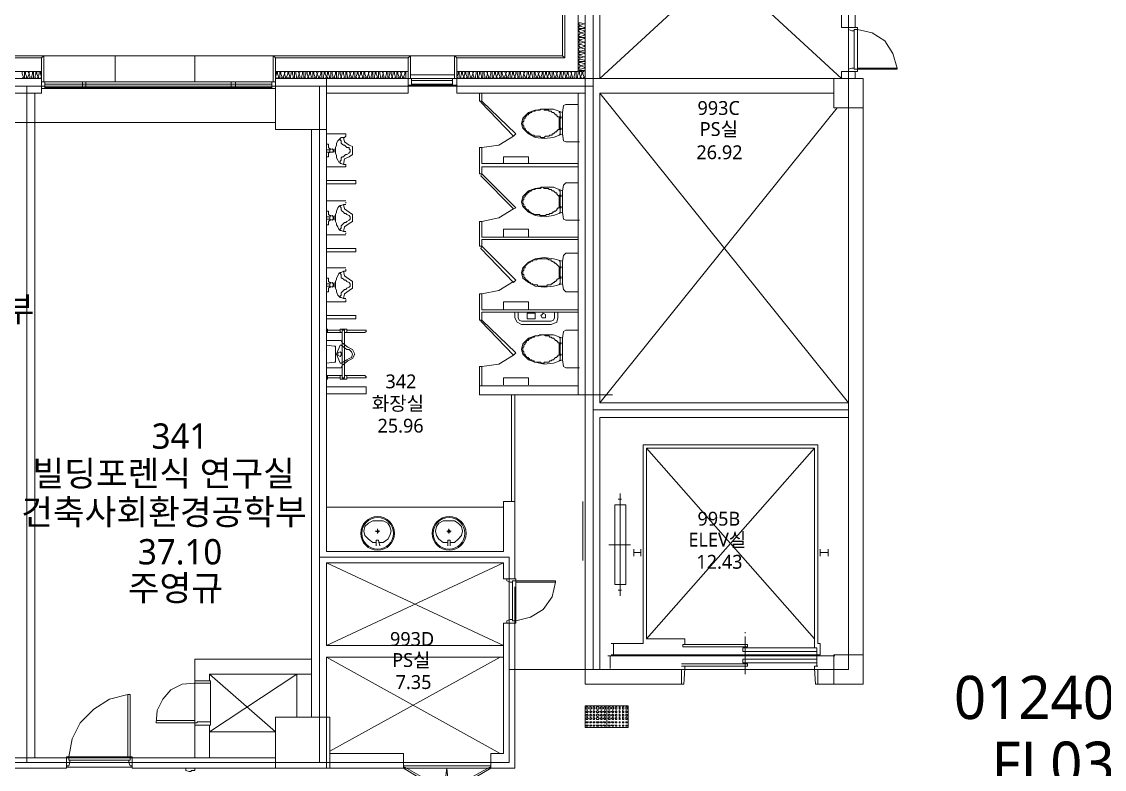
# Model space of a CAD drawing. Header units: millimetres. Extents: x -4020 to 126975, y -1911 to 106713.
# Drawn here: x 60364 to 75194, y 29611 to 39855 of the extents above; entities that cross this region are included whole.
import ezdxf

# ---------------------------------------------------------------- set-up
doc = ezdxf.new("R2010")
doc.units = ezdxf.units.MM
doc.layers.add('PDF_문자', color=7, linetype='Continuous')
doc.layers.add('PDF_형상', color=7, linetype='Continuous')
doc.styles.add('PDF 맑은 고딕', font='malgun.ttf')

msp = doc.modelspace()

# ---------------------------------------------------------------- linework, layer by layer
at = {"layer": 'PDF_형상', "lineweight": 5}
for points in [[(67772, 39389), (67772, 41798), (62020, 41798), (62020, 84002)], [(45434, 38969), (49196, 38969), (52942, 38969), (56688, 38969), (60434, 38969), (64445, 38969), (68191, 38969), (68191, 42218), (62440, 42218), (62440, 46073), (62440, 49773)], [(71689, 49773), (71689, 42218), (71689, 34539), (71689, 30979), (68191, 30979), (67041, 30979), (67041, 29704), (64445, 29704), (60434, 29704), (56688, 29704), (52942, 29704), (49196, 29704), (45434, 29704)], [(71782, 42218), (71782, 42233), (71813, 42233), (71829, 42187), (71829, 42140), (71813, 42140), (71813, 42109), (71782, 42109), (71782, 42125), (68285, 42125), (68285, 39078), (71596, 42125), (71596, 39777), (71782, 39777), (71782, 45498), (71642, 45498), (71642, 42824)], [(62937, 42125), (62937, 42731), (62346, 42731), (62346, 42125), (68082, 42125), (68082, 30777), (69404, 30777), (69404, 30979), (68285, 30979), (68285, 34430), (71689, 34430), (71689, 31181), (71487, 31181), (71487, 30979), (71269, 30979), (71269, 30777), (71891, 30777), (71891, 39078), (66326, 39078), (66326, 38876), (68082, 38876)], [(68285, 42125), (71596, 39078), (71596, 39171), (71782, 39171), (71782, 39078)], [(67989, 42031), (67989, 39171), (66326, 39171), (66341, 39171), (66341, 39140), (66326, 39093), (66341, 39078), (66357, 39078), (66357, 39093), (66357, 39140), (66357, 39171), (66373, 39171), (66388, 39171), (66388, 39140), (66373, 39093), (66388, 39078), (66404, 39078), (66419, 39093), (66404, 39140), (66404, 39171), (66419, 39171), (66435, 39171), (66435, 39140), (66419, 39093), (66435, 39078), (66450, 39078), (66466, 39093), (66450, 39140), (66450, 39171), (66466, 39171), (66481, 39171), (66481, 39140), (66481, 39093), (66481, 39078), (66497, 39078), (66512, 39093), (66497, 39140), (66497, 39171), (66512, 39171), (66544, 39171), (66544, 39140), (66559, 39171), (66575, 39171), (66590, 39171), (66590, 39140), (66575, 39093), (66590, 39078), (66606, 39078), (66606, 39093), (66606, 39140), (66606, 39171), (66621, 39171), (66637, 39171), (66637, 39140), (66621, 39093), (66637, 39078), (66652, 39078), (66668, 39093), (66652, 39140), (66652, 39171), (66668, 39171), (66683, 39171), (66683, 39140), (66683, 39093), (66683, 39078), (66699, 39078), (66715, 39093), (66699, 39140), (66699, 39171), (66715, 39171), (66730, 39171), (66746, 39140), (66746, 39171), (66777, 39171), (66792, 39171), (66792, 39140), (66777, 39093), (66792, 39078), (66808, 39078), (66808, 39093), (66808, 39140), (66808, 39171), (66823, 39171), (66839, 39171), (66839, 39140), (66823, 39093), (66839, 39078), (66854, 39078), (66870, 39093), (66854, 39140), (66854, 39171), (66870, 39171), (66886, 39171), (66886, 39140), (66870, 39093), (66886, 39078), (66901, 39078), (66917, 39093), (66901, 39140), (66901, 39171), (66917, 39171), (66932, 39171), (66932, 39140), (66932, 39093), (66932, 39078), (66948, 39078), (66963, 39093), (66948, 39140), (66948, 39171), (66963, 39171), (66979, 39171), (66994, 39140), (67010, 39171), (67025, 39171), (67041, 39171), (67041, 39140), (67025, 39093), (67041, 39078), (67057, 39078), (67057, 39093), (67057, 39140), (67057, 39171), (67072, 39171), (67088, 39171), (67088, 39140), (67072, 39093), (67088, 39078), (67103, 39078), (67119, 39093), (67103, 39140), (67103, 39171), (67119, 39171), (67134, 39171), (67134, 39140), (67119, 39093), (67134, 39078), (67150, 39078), (67165, 39093), (67150, 39140), (67150, 39171), (67165, 39171), (67181, 39171), (67181, 39140), (67181, 39093), (67181, 39078), (67196, 39078), (67212, 39093), (67196, 39140), (67196, 39171), (67212, 39171), (67243, 39171), (67243, 39140), (67259, 39171), (67274, 39171), (67290, 39171), (67290, 39140), (67274, 39093), (67290, 39078), (67305, 39078), (67305, 39093), (67321, 39093), (67305, 39140), (67305, 39171), (67321, 39171), (67336, 39171), (67336, 39140), (67321, 39093), (67336, 39078), (67352, 39078), (67367, 39093), (67352, 39140), (67352, 39171), (67367, 39171), (67383, 39171), (67383, 39140), (67383, 39093), (67383, 39078), (67399, 39078), (67414, 39093), (67399, 39140), (67399, 39171), (67414, 39171), (67430, 39171), (67445, 39140), (67461, 39171), (67476, 39171), (67492, 39171), (67492, 39140), (67476, 39093), (67492, 39078), (67507, 39078), (67507, 39093), (67507, 39140), (67507, 39171), (67523, 39171), (67538, 39171), (67538, 39140), (67523, 39093), (67538, 39078), (67554, 39078), (67569, 39093), (67554, 39140), (67554, 39171), (67569, 39171), (67585, 39171), (67585, 39140), (67569, 39093), (67585, 39078), (67601, 39078), (67616, 39093), (67601, 39140), (67601, 39171), (67616, 39171), (67632, 39171), (67632, 39140), (67632, 39093), (67632, 39078), (67647, 39078), (67663, 39093), (67647, 39140), (67647, 39171), (67663, 39171), (67678, 39171), (67694, 39140), (67709, 39171), (67725, 39171), (67740, 39171), (67740, 39140), (67725, 39093), (67740, 39078), (67756, 39078), (67756, 39093), (67756, 39140), (67756, 39171), (67772, 39171), (67787, 39171), (67787, 39140), (67772, 39093), (67787, 39078), (67803, 39078), (67818, 39093), (67803, 39140), (67803, 39171), (67818, 39171), (67834, 39171), (67834, 39140), (67818, 39093), (67834, 39093), (67834, 39078), (67849, 39078), (67865, 39093), (67849, 39140), (67849, 39171), (67865, 39171), (67880, 39171), (67896, 39140), (67896, 39171), (67927, 39171), (67943, 39171), (67943, 39140), (67927, 39093), (67943, 39078), (67958, 39078), (67958, 39093), (67958, 39140), (67958, 39171), (67974, 39171), (67989, 39171), (67989, 39140), (67974, 39093), (67989, 39078), (68005, 39078), (68020, 39093), (68005, 39140), (68005, 39171), (68020, 39171), (68036, 39171), (68036, 39140), (68020, 39093), (68036, 39078), (68051, 39078), (68067, 39093), (68051, 39140), (68051, 39171), (68067, 39171)], [(68082, 39855), (68082, 39840), (68082, 39824), (68067, 39824), (68020, 39840), (68005, 39840), (67989, 39824), (68005, 39808), (68020, 39808), (68067, 39824), (68082, 39824), (68082, 39808), (68082, 39793), (68082, 39777), (68067, 39777), (68020, 39793), (68005, 39793), (67989, 39777), (68005, 39762), (68020, 39762), (68067, 39762), (68082, 39762), (68082, 39746), (68082, 39731), (68067, 39731), (68020, 39746), (68005, 39746), (67989, 39731), (68005, 39715), (68020, 39700), (68005, 39684), (67989, 39669), (68005, 39653), (68020, 39653), (68067, 39669), (68082, 39669), (68082, 39653), (68082, 39637), (68067, 39637), (68020, 39637), (68005, 39637), (67989, 39622), (68005, 39606), (68020, 39606), (68067, 39622), (68082, 39622), (68082, 39606), (68082, 39591), (68082, 39575), (68067, 39575), (68020, 39591), (68005, 39591), (67989, 39575), (68005, 39560), (68020, 39560), (68067, 39575), (68082, 39560), (68082, 39544), (68082, 39529), (68067, 39529), (68020, 39544), (68005, 39544), (67989, 39529), (68005, 39513), (68020, 39498), (68005, 39498), (67989, 39466), (68005, 39451), (68020, 39451), (68067, 39466), (68082, 39466), (68082, 39451), (68082, 39435), (68067, 39435), (68020, 39435), (68005, 39435), (67989, 39420), (68005, 39404), (68020, 39404), (68067, 39420), (68082, 39420), (68082, 39404), (68082, 39389), (68082, 39373), (68067, 39373), (68020, 39389), (68005, 39389), (67989, 39373), (68005, 39358), (68020, 39358), (68067, 39373), (68082, 39373), (68082, 39358), (68082, 39342), (68082, 39327), (68067, 39327), (68020, 39342), (68005, 39342), (67989, 39327), (68005, 39311), (68020, 39311), (68067, 39311), (68082, 39311), (68082, 39295), (68082, 39280), (68067, 39280), (68020, 39295), (68005, 39295), (67989, 39280), (68005, 39264), (68020, 39249), (68005, 39233), (67989, 39218), (68005, 39202), (68020, 39202), (68067, 39218), (68082, 39218), (68082, 39202), (68082, 39187), (68067, 39187), (68020, 39187), (68005, 39187), (67989, 39171)], [(71782, 39777), (71813, 39777), (71813, 39746), (71767, 39746), (71767, 39731), (71735, 39731), (71689, 39746), (71689, 39777), (71704, 39777)], [(72357, 39218), (72295, 39420), (72186, 39591), (72015, 39700), (71813, 39746), (71813, 39218)], [(71767, 39731), (71767, 39218)], [(66295, 39389), (20158, 39389)], [(61647, 39389), (61647, 39031)], [(62735, 39389), (62735, 39031)], [(60232, 39171), (60637, 39171), (60621, 39171), (60621, 39140), (60637, 39093), (60621, 39078), (60605, 39078), (60590, 39093), (60605, 39140), (60605, 39171), (60590, 39171), (60574, 39171), (60574, 39140), (60590, 39093), (60574, 39078), (60559, 39078), (60543, 39093), (60559, 39140), (60559, 39171), (60543, 39171), (60528, 39171), (60528, 39140), (60528, 39093), (60528, 39078), (60512, 39078), (60497, 39093), (60512, 39140), (60512, 39171), (60497, 39171), (60466, 39171), (60466, 39140), (60450, 39171), (60434, 39171), (60419, 39171), (60419, 39140), (60434, 39093), (60419, 39078), (60403, 39078), (60403, 39093), (60403, 39140), (60403, 39171), (60388, 39171), (60372, 39171), (60372, 39140), (60388, 39093), (60372, 39078), (60357, 39078)], [(65657, 39171), (63839, 39171), (63854, 39171), (63854, 39140), (63839, 39093), (63854, 39078), (63870, 39078), (63885, 39093), (63870, 39140), (63870, 39171), (63885, 39171), (63901, 39171), (63901, 39140), (63901, 39093), (63901, 39078), (63916, 39078), (63932, 39093), (63916, 39140), (63916, 39171), (63932, 39171), (63963, 39171), (63963, 39140), (63979, 39171), (63994, 39171), (64010, 39171), (64010, 39140), (63994, 39093), (64010, 39078), (64025, 39078), (64025, 39093), (64041, 39093), (64025, 39140), (64025, 39171), (64041, 39171), (64056, 39171), (64056, 39140), (64041, 39093), (64056, 39078), (64072, 39078), (64087, 39093), (64072, 39140), (64072, 39171), (64087, 39171), (64103, 39171), (64103, 39140), (64103, 39093), (64103, 39078), (64119, 39078), (64134, 39093), (64119, 39140), (64119, 39171), (64134, 39171), (64150, 39171), (64165, 39140), (64181, 39171), (64196, 39171), (64212, 39171), (64212, 39140), (64196, 39093), (64212, 39078), (64227, 39078), (64227, 39093), (64227, 39140), (64227, 39171), (64243, 39171), (64258, 39171), (64258, 39140), (64243, 39093), (64258, 39078), (64274, 39078), (64290, 39093), (64274, 39140), (64274, 39171), (64290, 39171), (64305, 39171), (64305, 39140), (64290, 39093), (64305, 39078), (64321, 39078), (64336, 39093), (64321, 39140), (64321, 39171), (64336, 39171), (64352, 39171), (64352, 39140), (64352, 39093), (64352, 39078), (64367, 39078), (64383, 39093), (64367, 39140), (64367, 39171), (64383, 39171), (64398, 39171), (64414, 39140), (64429, 39171), (64445, 39171), (64461, 39171), (64461, 39140), (64445, 39093), (64461, 39078), (64476, 39078), (64476, 39093), (64476, 39140), (64476, 39171), (64492, 39171), (64507, 39171), (64507, 39140), (64492, 39093), (64507, 39078), (64523, 39078), (64538, 39093), (64523, 39140), (64523, 39171), (64538, 39171), (64554, 39171), (64554, 39140), (64538, 39093), (64554, 39093), (64554, 39078), (64569, 39078), (64585, 39093), (64569, 39140), (64569, 39171), (64585, 39171), (64600, 39171), (64600, 39140), (64600, 39093), (64600, 39078), (64616, 39078), (64632, 39093), (64616, 39140), (64616, 39171), (64647, 39171), (64663, 39171), (64663, 39140), (64647, 39093), (64663, 39078), (64678, 39078), (64678, 39093), (64678, 39140), (64678, 39171), (64694, 39171), (64709, 39171), (64709, 39140), (64694, 39093), (64709, 39078), (64725, 39078), (64740, 39093), (64725, 39140), (64725, 39171), (64740, 39171), (64756, 39171), (64756, 39140), (64740, 39093), (64756, 39078), (64771, 39078), (64787, 39093), (64771, 39140), (64771, 39171), (64787, 39171), (64803, 39171), (64803, 39140), (64803, 39093), (64803, 39078), (64818, 39078), (64834, 39093), (64818, 39140), (64818, 39171), (64834, 39171), (64849, 39171), (64865, 39140), (64880, 39171), (64896, 39171), (64911, 39171), (64911, 39140), (64896, 39093), (64911, 39078), (64927, 39078), (64927, 39093), (64927, 39140), (64927, 39171), (64942, 39171), (64958, 39171), (64958, 39140), (64942, 39093), (64958, 39078), (64974, 39078), (64989, 39093), (64974, 39140), (64974, 39171), (64989, 39171), (65005, 39171), (65005, 39140), (64989, 39093), (65005, 39078), (65020, 39078), (65036, 39093), (65020, 39140), (65020, 39171), (65036, 39171), (65051, 39171), (65051, 39140), (65051, 39093), (65051, 39078), (65067, 39078), (65082, 39093), (65067, 39140), (65067, 39171), (65082, 39171), (65113, 39171), (65113, 39140), (65129, 39171), (65145, 39171), (65160, 39171), (65160, 39140), (65145, 39093), (65160, 39078), (65176, 39078), (65176, 39093), (65176, 39140), (65176, 39171), (65191, 39171), (65207, 39171), (65207, 39140), (65191, 39093), (65207, 39078), (65222, 39078), (65238, 39093), (65222, 39140), (65222, 39171), (65238, 39171), (65253, 39171), (65253, 39140), (65253, 39093), (65253, 39078), (65269, 39078), (65284, 39093), (65269, 39140), (65269, 39171), (65284, 39171), (65300, 39171), (65316, 39140), (65316, 39171), (65347, 39171), (65362, 39171), (65362, 39140), (65347, 39093), (65362, 39078), (65378, 39078), (65378, 39093), (65378, 39140), (65378, 39171), (65393, 39171), (65409, 39171), (65409, 39140), (65393, 39093), (65409, 39078), (65424, 39078), (65440, 39093), (65424, 39140), (65424, 39171), (65440, 39171), (65455, 39171), (65455, 39140), (65440, 39093), (65455, 39078), (65471, 39078), (65487, 39093), (65471, 39140), (65471, 39171), (65487, 39171), (65502, 39171), (65502, 39140), (65502, 39093), (65502, 39078), (65518, 39078), (65533, 39093), (65518, 39140), (65518, 39171), (65533, 39171), (65549, 39171), (65564, 39140), (65580, 39171), (65595, 39171), (65611, 39171), (65611, 39140), (65595, 39093), (65611, 39078), (65626, 39078), (65626, 39093), (65626, 39140), (65626, 39171), (65642, 39171)], [(71782, 39171), (71813, 39171), (71813, 39202), (71767, 39202), (71767, 39218), (71735, 39218), (71689, 39202), (71689, 39171), (71704, 39171)], [(60637, 39031), (63839, 39031)], [(64538, 38876), (65657, 38876), (65657, 39078), (63839, 39078), (63839, 38378), (64538, 38378)], [(64538, 32440), (66963, 31306), (64538, 31306), (64538, 32440), (66963, 32440), (66963, 32223), (67119, 32223), (67119, 33280), (66963, 33280), (66963, 32596), (64538, 32596), (64538, 39078)], [(65657, 39078), (66326, 39078)], [(66295, 39125), (65689, 39125)], [(65704, 39047), (66264, 39047)], [(60543, 38876), (60543, 29767)], [(60637, 38938), (63839, 38938)], [(60683, 39000), (63792, 39000)], [(60683, 38954), (63792, 38954)], [(65657, 38985), (66326, 38985)], [(65704, 39000), (66264, 39000)], [(67989, 38876), (67989, 34741), (66637, 34741), (66637, 34865), (67989, 34865)], [(66637, 38876), (66637, 38767), (66668, 38767), (67134, 38316), (67103, 38285), (66901, 38161), (66668, 38130), (66668, 37912), (67989, 37912)], [(67103, 38285), (66652, 38751), (66668, 38767), (66668, 38876)], [(68285, 38876), (71689, 34632)], [(71891, 38674), (71487, 38674), (71487, 38876), (68285, 38876), (68285, 34632), (71689, 34632), (71689, 38674)], [(67772, 38316), (67787, 38223), (67818, 38207), (67974, 38207), (67989, 38207), (67989, 38705), (67989, 38720), (67974, 38720), (67818, 38720), (67787, 38705), (67772, 38612), (67647, 38658), (67523, 38658), (67399, 38643), (67305, 38612), (67228, 38534), (67212, 38456), (67228, 38394), (67305, 38316), (67399, 38270), (67523, 38254), (67647, 38270), (67772, 38316), (67772, 38301), (67772, 38612)], [(67725, 38301), (67740, 38316), (67740, 38612), (67725, 38612), (67725, 38627)], [(68285, 34632), (71533, 38674)], [(57046, 38472), (63839, 38472)], [(64336, 38378), (64336, 30326)], [(64538, 38316), (64678, 38316), (64803, 38316), (64803, 38301), (64803, 38285), (64787, 38270), (64771, 38270), (64787, 38207), (64849, 38161), (64896, 38145), (64896, 38083), (64896, 38036), (64849, 38005), (64787, 37974), (64771, 37896), (64787, 37896), (64803, 37896), (64803, 37881), (64803, 37865), (64678, 37865), (64538, 37865)], [(64771, 37896), (64740, 37912), (64725, 37912), (64725, 37928), (64709, 37928), (64694, 37959), (64678, 37990), (64678, 38021), (64663, 38052), (64663, 38083), (64663, 38130), (64678, 38161), (64678, 38176), (64678, 38192), (64694, 38223), (64709, 38238), (64725, 38254), (64740, 38270), (64771, 38270)], [(64538, 38176), (64569, 38176), (64569, 38130), (64585, 38114), (64600, 38114)], [(64647, 38067), (64647, 38114), (64647, 38067)], [(64725, 38254), (64725, 38238), (64740, 38223), (64740, 38192), (64756, 38176), (64771, 38161), (64787, 38161), (64803, 38145), (64818, 38130), (64849, 38130), (64849, 38114), (64865, 38099), (64865, 38083), (64865, 38067), (64849, 38067), (64849, 38052), (64818, 38036), (64803, 38036), (64787, 38021), (64771, 38005), (64756, 38005), (64740, 37990), (64740, 37959), (64725, 37943), (64725, 37912)], [(67989, 37865), (66668, 37865), (66668, 37772), (66652, 37741), (67103, 37290), (67134, 37306), (66668, 37772), (66637, 37772), (66637, 38130), (66668, 38130)], [(66668, 37912), (66668, 38114)], [(67989, 38207), (68005, 38207)], [(64538, 38099), (64585, 38099)], [(64538, 38067), (64585, 38067)], [(64538, 38005), (64569, 38005), (64569, 38052), (64585, 38067), (64600, 38067)], [(64632, 38099), (64647, 38099)], [(64632, 38083), (64647, 38083)], [(66963, 37912), (66963, 38005), (67305, 38005), (67305, 37912)], [(66668, 37865), (67974, 37865)], [(64538, 37679), (64942, 37679), (64942, 37632), (64538, 37632)], [(67772, 37244), (67787, 37150), (67818, 37135), (67974, 37135), (67989, 37135), (67989, 37632), (67989, 37648), (67974, 37648), (67818, 37648), (67787, 37617), (67772, 37539), (67647, 37586), (67523, 37586), (67399, 37570), (67305, 37539), (67228, 37461), (67212, 37383), (67228, 37321), (67305, 37244), (67399, 37197), (67523, 37181), (67647, 37197), (67772, 37244), (67772, 37228), (67772, 37539)], [(67725, 37228), (67740, 37244), (67740, 37539), (67725, 37539), (67725, 37554)], [(64538, 37399), (64678, 37399), (64803, 37399)], [(64803, 37383), (64803, 37368)], [(64538, 37259), (64569, 37259), (64569, 37213), (64585, 37197), (64600, 37197)], [(64771, 36979), (64740, 36995), (64725, 36995), (64709, 37010), (64694, 37042), (64678, 37073), (64678, 37088), (64663, 37119), (64663, 37166), (64663, 37213), (64678, 37244), (64678, 37259), (64694, 37306), (64709, 37321), (64725, 37337), (64740, 37337), (64771, 37352)], [(64725, 37337), (64725, 37321), (64740, 37306), (64740, 37275), (64756, 37259), (64771, 37244), (64787, 37228), (64803, 37228), (64818, 37213), (64849, 37197), (64865, 37181), (64865, 37166), (64865, 37150), (64849, 37135), (64818, 37119), (64803, 37104), (64787, 37104), (64771, 37088), (64756, 37073), (64740, 37057), (64740, 37026), (64725, 37010), (64725, 36995)], [(64803, 37352), (64787, 37352), (64771, 37352), (64787, 37290), (64849, 37244), (64896, 37213), (64896, 37166), (64896, 37119), (64849, 37088), (64787, 37042), (64771, 36979), (64787, 36979), (64803, 36979)], [(67989, 36871), (66668, 36871), (66668, 36777), (66652, 36746), (67103, 36280), (67134, 36311), (66668, 36777), (66637, 36777), (66637, 37119), (66668, 37119), (66901, 37166), (67103, 37290)], [(64538, 37181), (64585, 37181)], [(64538, 37150), (64585, 37150)], [(64538, 37073), (64569, 37073), (64569, 37119), (64585, 37135), (64600, 37135)], [(64632, 37181), (64647, 37181)], [(64632, 37150), (64647, 37150)], [(64647, 37135), (64647, 37197), (64647, 37135)], [(66668, 37119), (66668, 36902), (67989, 36902)], [(67989, 37135), (68005, 37135)], [(64803, 36933), (64678, 36933), (64538, 36933)], [(64803, 36964), (64803, 36948)], [(66963, 36902), (66963, 37010), (67305, 37010), (67305, 36902)], [(64538, 36746), (64942, 36746), (64942, 36700), (64538, 36700)], [(67772, 36264), (67787, 36187), (67818, 36155), (67974, 36155), (67989, 36155), (67989, 36171), (67989, 36668), (67989, 36684), (67974, 36684), (67818, 36684), (67787, 36653), (67772, 36575), (67647, 36606), (67523, 36622), (67399, 36606), (67305, 36560), (67228, 36482), (67212, 36420), (67228, 36342), (67305, 36280), (67399, 36233), (67523, 36218), (67647, 36233), (67772, 36264), (67772, 36575)], [(64538, 36482), (64678, 36482), (64803, 36482)], [(67725, 36264), (67740, 36264), (67740, 36575), (67725, 36575)], [(64538, 36342), (64569, 36342), (64569, 36295), (64585, 36280), (64600, 36280)], [(64771, 36062), (64740, 36078), (64725, 36078), (64709, 36093), (64694, 36109), (64678, 36155), (64678, 36171), (64663, 36202), (64663, 36249), (64663, 36295), (64678, 36326), (64678, 36342), (64694, 36373), (64709, 36404), (64725, 36420), (64740, 36420), (64771, 36435)], [(64725, 36420), (64725, 36404), (64740, 36389), (64740, 36342), (64756, 36342), (64771, 36326), (64787, 36311), (64803, 36311), (64818, 36295), (64849, 36280), (64865, 36264), (64865, 36249), (64865, 36233), (64849, 36218), (64818, 36202), (64803, 36187), (64787, 36187), (64771, 36171), (64756, 36155), (64740, 36140), (64740, 36109), (64725, 36093), (64725, 36078)], [(64803, 36466), (64803, 36435), (64787, 36435), (64771, 36435), (64787, 36373), (64849, 36326), (64896, 36295), (64896, 36249), (64896, 36202), (64849, 36171), (64787, 36124), (64771, 36062), (64787, 36062), (64803, 36062)], [(64538, 36264), (64585, 36264)], [(64538, 36233), (64585, 36233)], [(64538, 36155), (64569, 36155), (64569, 36202), (64585, 36218), (64600, 36218)], [(64632, 36264), (64647, 36264)], [(64632, 36233), (64647, 36233)], [(64647, 36218), (64647, 36280), (64647, 36218)], [(67103, 36295), (66901, 36171), (66668, 36124), (66637, 36124), (66637, 35767), (66668, 35767), (67134, 35316), (67103, 35285), (66652, 35751), (66668, 35767), (66668, 35876), (67989, 35876)], [(64803, 36047), (64803, 36031), (64803, 36016), (64678, 36016), (64538, 36016)], [(67989, 35907), (66668, 35907), (66668, 36124)], [(66963, 35907), (66963, 36016), (67305, 36016), (67305, 35907)], [(64538, 35829), (64942, 35829), (64942, 35782), (64538, 35782)], [(66668, 35767), (66652, 35751)], [(67119, 35876), (67119, 35798), (67150, 35736), (67212, 35705), (67616, 35705), (67694, 35736), (67709, 35798), (67709, 35876)], [(67165, 35876), (67165, 35798), (67181, 35767), (67212, 35751), (67616, 35751), (67647, 35767), (67663, 35798), (67663, 35876)], [(64554, 35627), (64554, 35596), (64538, 35596), (64554, 35596), (64725, 35596), (64756, 35596), (64756, 35611), (64756, 35627), (64771, 35642), (64787, 35627), (64787, 35611), (64787, 35596), (64818, 35596), (65067, 35596), (65082, 35611), (65082, 35627), (65067, 35627), (64818, 35627)], [(64725, 35627), (64554, 35627), (64554, 35642), (64538, 35642), (64554, 35642)], [(64554, 35596), (64569, 35596)], [(64725, 35596), (64725, 35642), (64818, 35642), (64818, 35596)], [(67772, 35223), (67787, 35130), (67818, 35114), (67974, 35114), (67989, 35114), (67989, 35627), (67974, 35627), (67818, 35627), (67787, 35611), (67772, 35518), (67647, 35565), (67523, 35565), (67399, 35549), (67305, 35518), (67228, 35440), (67212, 35363), (67228, 35301), (67305, 35223), (67399, 35192), (67523, 35161), (67647, 35176), (67772, 35223), (67772, 35207), (67772, 35518)], [(64538, 35487), (64740, 35487), (64756, 35456)], [(64538, 35114), (64740, 35114), (64756, 35145), (64834, 35207), (64896, 35238), (64927, 35301), (64896, 35363), (64834, 35394), (64756, 35456), (64756, 35440), (64756, 35425), (64725, 35425), (64678, 35301), (64725, 35176), (64756, 35176), (64756, 35161), (64756, 35145)], [(67725, 35207), (67740, 35223), (67740, 35518), (67725, 35534)], [(64538, 35176), (64647, 35192), (64663, 35192), (64663, 35223), (64663, 35301), (64663, 35378), (64663, 35409), (64647, 35409), (64538, 35425)], [(64740, 35425), (64818, 35363), (64849, 35363), (64880, 35332), (64896, 35301), (64880, 35254), (64849, 35238), (64818, 35223), (64740, 35176)], [(66668, 35130), (66637, 35130), (66668, 35130), (66668, 34865), (66668, 35130), (66901, 35161), (67103, 35285)], [(64538, 35005), (64554, 35005), (64538, 35005)], [(64756, 35005), (64725, 35005), (64554, 35005), (64554, 34974), (64725, 34974)], [(64725, 35005), (64725, 34959), (64818, 34959), (64818, 35005), (64787, 35005)], [(64818, 34974), (65067, 34974), (65082, 34974), (65082, 34990), (65067, 35005), (64818, 35005)], [(66637, 34865), (66637, 35130)], [(67989, 35114), (68005, 35114)], [(64554, 34974), (64554, 34959), (64538, 34959), (64554, 34959)], [(64756, 34990), (64756, 34974), (64771, 34974), (64787, 34974), (64787, 34990)], [(66963, 34881), (66963, 34974), (67305, 34974), (67305, 34881)], [(64538, 34850), (65082, 34850), (65082, 34756), (64538, 34756)], [(67072, 33280), (67072, 34741)], [(67119, 33280), (67119, 34741)], [(67507, 34741), (68456, 34741)], [(68440, 31181), (71300, 31181), (71300, 31337), (71269, 31337), (71269, 34057), (68875, 34057), (68875, 31337), (68440, 31337)], [(71254, 31181), (71254, 31274), (71254, 31228), (70243, 31228), (70243, 31274), (71254, 31274), (71222, 31274), (71222, 34010), (68922, 34010), (68922, 31399), (69450, 31399), (69450, 31321)], [(68922, 31399), (71222, 34010)], [(71222, 31399), (68922, 34010)], [(68564, 33389), (68564, 31989)], [(68051, 33280), (68051, 32471)], [(68533, 33311), (68580, 33311)], [(64538, 33202), (66963, 33202)], [(65253, 32720), (65316, 32720), (65378, 32767), (65409, 32813), (65424, 32876), (65409, 32938), (65378, 32984), (65316, 33015), (65176, 33015), (65113, 32984), (65067, 32938), (65051, 32876), (65067, 32813), (65113, 32767), (65176, 32720), (65222, 32720)], [(66233, 32720), (66295, 32720), (66341, 32767), (66388, 32813), (66404, 32876), (66388, 32938), (66341, 32984), (66295, 33015), (66139, 33015), (66077, 32984), (66046, 32938), (66031, 32876), (66046, 32813), (66077, 32767), (66139, 32720), (66202, 32720)], [(65269, 32876), (65207, 32876)], [(65238, 32907), (65238, 32844)], [(66248, 32876), (66186, 32876)], [(66217, 32907), (66217, 32844)], [(65269, 32673), (65253, 32751), (65222, 32751), (65222, 32673)], [(66202, 32673), (66202, 32751), (66233, 32751), (66233, 32673)], [(68704, 32689), (68409, 32689)], [(68751, 32534), (68751, 32627)], [(68844, 32534), (68844, 32627)], [(71300, 32534), (71300, 32627)], [(71409, 32534), (71409, 32627)], [(68844, 32580), (68751, 32580)], [(71300, 32580), (71409, 32580)], [(64538, 31306), (66963, 32440)], [(67119, 32223), (67134, 32223), (67134, 32192), (67088, 32192), (67088, 32176), (67057, 32176), (67010, 32192), (67010, 32223), (67025, 32223)], [(67088, 32176), (67088, 31663)], [(67119, 31181), (67119, 32114)], [(67134, 32176), (67134, 31648), (67336, 31694), (67507, 31803), (67632, 31974), (67678, 32176)], [(68082, 31181), (68082, 32114)], [(68533, 32067), (68580, 32067)], [(67119, 31616), (67134, 31616), (67134, 31648), (67088, 31648), (67088, 31663), (67057, 31663), (67010, 31648), (67010, 31616), (67025, 31616)], [(70274, 31477), (70274, 31492)], [(68471, 31337), (68471, 31181)], [(70274, 30917), (70274, 31430)], [(64538, 31150), (66917, 29829)], [(64538, 30326), (64538, 31150), (66963, 31150)], [(64585, 29860), (66917, 31150)], [(71502, 31166), (68393, 31166)], [(68424, 31166), (68424, 30995)], [(71254, 31026), (71254, 31166)], [(62953, 30793), (62766, 30793), (62735, 30793), (62735, 30824), (62735, 31119), (64336, 31119)], [(69404, 31057), (70305, 31057), (70305, 31026), (69404, 31026)], [(69450, 31026), (69450, 30995), (69435, 30777), (69404, 30777)], [(71269, 30979), (71269, 30777), (71238, 30777), (71222, 30995), (71222, 31026), (71269, 31026)], [(64134, 30326), (64134, 30917), (62937, 30124), (63839, 30124), (62937, 30917)], [(62937, 30824), (62937, 30917), (64336, 30917)], [(62953, 30264), (62953, 30793), (62953, 30824), (62735, 30824)], [(68285, 30777), (68487, 30777), (68285, 30777)], [(61818, 30637), (61569, 30575), (61352, 30435), (61165, 30248), (61056, 30031), (61010, 29782), (61818, 29782)], [(62735, 30280), (62207, 30280)], [(62735, 29767), (62735, 30217), (62735, 30248), (62766, 30248), (62766, 30264), (62953, 30264), (62953, 30217), (62735, 30217)], [(64585, 29627), (64585, 30326), (63839, 30326), (63839, 29627)], [(62937, 29767), (62937, 30217)], [(63839, 29767), (61880, 29767), (61880, 29627), (65595, 29627), (65595, 29829), (64585, 29829)], [(60979, 29767), (60979, 29782), (61010, 29782), (61010, 29736), (61025, 29736), (61025, 29704), (61010, 29658), (60979, 29658), (60979, 29673)], [(61025, 29736), (61834, 29736)], [(61880, 29767), (61880, 29782), (61849, 29782), (61849, 29736), (61834, 29736), (61834, 29704), (61849, 29658), (61880, 29658), (61880, 29673)], [(62720, 29627), (62735, 29627), (62735, 29596), (62688, 29596), (62688, 29580), (62657, 29580), (62611, 29596), (62611, 29627), (62626, 29627)], [(66792, 29658), (65595, 29658)], [(66792, 29627), (65595, 29627)], [(66124, 29347), (66170, 29487), (66186, 29627), (66202, 29487), (66248, 29347)]]:
    msp.add_lwpolyline(points, dxfattribs=at)
for points in [[(68191, 42218), (68191, 38969), (68191, 34539), (71689, 34539), (71689, 42218)], [(67772, 39389), (67803, 39358), (67803, 41829), (67772, 41798)], [(68020, 39700), (68067, 39684), (68082, 39684), (68082, 39700), (68082, 39715), (68067, 39715)], [(68020, 39498), (68067, 39482), (68082, 39482), (68082, 39498), (68082, 39513), (68067, 39513)], [(60248, 39358), (60217, 39389), (60668, 39389), (60637, 39358)], [(60637, 39358), (60668, 39389), (60668, 39031), (60637, 39031)], [(63839, 39358), (63808, 39389), (63808, 39031), (63839, 39031)], [(63839, 39358), (63808, 39389), (65689, 39389), (65657, 39358)], [(65657, 39358), (65689, 39389), (65689, 39078), (65657, 39078)], [(66326, 39358), (66295, 39389), (67772, 39389), (67803, 39358), (66326, 39358), (66295, 39389), (66295, 39078), (66326, 39078)], [(68020, 39249), (68067, 39233), (68082, 39233), (68082, 39249), (68082, 39264), (68067, 39264)], [(71813, 39202), (72357, 39202), (72357, 39218), (71813, 39218)], [(60232, 38876), (60232, 39078), (60637, 39078), (60637, 38876)], [(60466, 39140), (60450, 39093), (60450, 39078), (60466, 39078), (60481, 39093)], [(60637, 38938), (60683, 38938), (60683, 39031), (60637, 39031)], [(61196, 38938), (61243, 38938), (61243, 39031), (61196, 39031)], [(63233, 38938), (63295, 38938), (63295, 39031), (63233, 39031)], [(63792, 38938), (63839, 38938), (63839, 39031), (63792, 39031)], [(64538, 38378), (64538, 39078), (63839, 39078), (63839, 38378)], [(63963, 39140), (63948, 39093), (63963, 39078), (63979, 39078), (63979, 39093)], [(64165, 39140), (64150, 39093), (64150, 39078), (64165, 39078), (64181, 39093)], [(64414, 39140), (64398, 39093), (64414, 39078), (64429, 39078), (64429, 39093)], [(64865, 39140), (64849, 39093), (64849, 39078), (64865, 39078), (64880, 39093)], [(65113, 39140), (65098, 39093), (65113, 39078), (65129, 39078), (65129, 39093)], [(65316, 39140), (65300, 39093), (65300, 39078), (65316, 39078), (65331, 39093)], [(65564, 39140), (65549, 39093), (65564, 39078), (65580, 39078), (65580, 39093)], [(65657, 38985), (65704, 38985), (65704, 39078), (65657, 39078)], [(66264, 38985), (66326, 38985), (66326, 39078), (66264, 39078)], [(66544, 39140), (66528, 39093), (66544, 39078), (66559, 39078), (66559, 39093)], [(66746, 39140), (66730, 39093), (66730, 39078), (66746, 39078), (66761, 39093)], [(66994, 39140), (66979, 39093), (66994, 39078), (67010, 39093)], [(67243, 39140), (67228, 39093), (67243, 39078), (67259, 39078), (67259, 39093)], [(67445, 39140), (67430, 39093), (67430, 39078), (67445, 39078), (67461, 39093)], [(67694, 39140), (67678, 39093), (67694, 39078), (67709, 39078), (67709, 39093)], [(67896, 39140), (67880, 39093), (67880, 39078), (67896, 39078), (67911, 39093)], [(71487, 38674), (71487, 39078), (71891, 39078), (71891, 38674)], [(60434, 38969), (56688, 38969), (56688, 29704), (60434, 29704)], [(64445, 38969), (60434, 38969), (60434, 29704), (64445, 29704), (64445, 32518)], [(64445, 38969), (64445, 32518), (67041, 32518), (67041, 30979), (68191, 30979), (68191, 34539), (68191, 38969)], [(67709, 38378), (67709, 38363), (67694, 38363), (67694, 38347), (67678, 38347), (67663, 38332), (67647, 38316), (67632, 38316), (67632, 38301), (67616, 38301), (67601, 38301), (67585, 38285), (67569, 38285), (67554, 38285), (67538, 38285), (67523, 38270), (67507, 38270), (67492, 38270), (67476, 38270), (67461, 38285), (67445, 38285), (67430, 38285), (67414, 38285), (67399, 38285), (67383, 38285), (67383, 38301), (67367, 38301), (67352, 38301), (67336, 38316), (67321, 38316), (67321, 38332), (67305, 38332), (67305, 38347), (67290, 38347), (67274, 38363), (67259, 38378), (67259, 38394), (67243, 38394), (67243, 38409), (67243, 38425), (67228, 38441), (67228, 38456), (67228, 38472), (67228, 38487), (67243, 38487), (67243, 38503), (67243, 38518), (67259, 38534), (67259, 38549), (67274, 38549), (67274, 38565), (67290, 38580), (67305, 38580), (67305, 38596), (67321, 38596), (67336, 38612), (67352, 38612), (67352, 38627), (67367, 38627), (67383, 38627), (67399, 38627), (67399, 38643), (67414, 38643), (67430, 38643), (67445, 38643), (67461, 38643), (67476, 38658), (67492, 38658), (67507, 38658), (67523, 38658), (67523, 38643), (67538, 38643), (67554, 38643), (67569, 38643), (67585, 38643), (67585, 38627), (67601, 38627), (67616, 38627), (67632, 38612), (67647, 38612), (67663, 38596), (67678, 38580), (67694, 38580), (67694, 38565), (67709, 38549), (67725, 38549), (67725, 38534), (67725, 38518), (67725, 38503), (67725, 38487), (67725, 38472), (67725, 38456), (67725, 38441), (67725, 38425), (67725, 38409), (67725, 38394), (67725, 38378)], [(67725, 38534), (67725, 38549), (67756, 38549), (67756, 38534)], [(67725, 38394), (67756, 38394), (67756, 38378), (67725, 38378)], [(64632, 38083), (64632, 38099), (64616, 38114), (64585, 38099), (64585, 38083), (64585, 38067), (64616, 38067), (64632, 38067)], [(67709, 37306), (67709, 37290), (67694, 37290), (67694, 37275), (67678, 37259), (67663, 37259), (67647, 37244), (67632, 37244), (67632, 37228), (67616, 37228), (67601, 37228), (67585, 37213), (67569, 37213), (67554, 37213), (67538, 37197), (67523, 37197), (67507, 37197), (67492, 37197), (67476, 37197), (67461, 37197), (67461, 37213), (67445, 37213), (67430, 37213), (67414, 37213), (67399, 37213), (67383, 37213), (67367, 37228), (67352, 37228), (67336, 37244), (67321, 37244), (67321, 37259), (67305, 37259), (67305, 37275), (67290, 37275), (67274, 37290), (67259, 37306), (67259, 37321), (67243, 37321), (67243, 37337), (67243, 37352), (67228, 37368), (67228, 37383), (67228, 37399), (67228, 37415), (67243, 37415), (67243, 37430), (67243, 37446), (67259, 37461), (67259, 37477), (67274, 37477), (67274, 37492), (67290, 37492), (67290, 37508), (67305, 37508), (67305, 37523), (67321, 37523), (67336, 37539), (67352, 37539), (67352, 37554), (67367, 37554), (67383, 37554), (67399, 37554), (67399, 37570), (67414, 37570), (67430, 37570), (67445, 37570), (67461, 37570), (67476, 37570), (67476, 37586), (67492, 37586), (67507, 37586), (67523, 37570), (67538, 37570), (67554, 37570), (67569, 37570), (67585, 37570), (67585, 37554), (67601, 37554), (67616, 37554), (67632, 37539), (67647, 37539), (67663, 37523), (67678, 37508), (67694, 37508), (67694, 37492), (67709, 37477), (67725, 37461), (67725, 37446), (67725, 37430), (67725, 37415), (67725, 37399), (67725, 37383), (67725, 37368), (67725, 37352), (67725, 37337), (67725, 37321), (67725, 37306)], [(67725, 37461), (67725, 37477), (67756, 37477), (67756, 37461)], [(67725, 37321), (67756, 37321), (67756, 37306), (67725, 37306)], [(64632, 37166), (64632, 37181), (64616, 37197), (64585, 37181), (64585, 37166), (64585, 37150), (64616, 37135), (64632, 37150)], [(67709, 36326), (67694, 36326), (67694, 36311), (67678, 36295), (67663, 36295), (67663, 36280), (67647, 36280), (67632, 36264), (67616, 36264), (67616, 36249), (67601, 36249), (67585, 36249), (67569, 36249), (67554, 36233), (67538, 36233), (67523, 36233), (67507, 36233), (67492, 36233), (67476, 36233), (67461, 36233), (67445, 36233), (67430, 36233), (67430, 36249), (67414, 36249), (67399, 36249), (67383, 36249), (67367, 36249), (67367, 36264), (67352, 36264), (67336, 36264), (67336, 36280), (67321, 36280), (67305, 36295), (67290, 36311), (67274, 36311), (67274, 36326), (67259, 36326), (67259, 36342), (67243, 36358), (67243, 36373), (67243, 36389), (67228, 36389), (67228, 36404), (67228, 36420), (67228, 36435), (67243, 36451), (67243, 36466), (67243, 36482), (67259, 36482), (67259, 36497), (67259, 36513), (67274, 36513), (67274, 36529), (67290, 36529), (67290, 36544), (67305, 36544), (67321, 36560), (67336, 36560), (67336, 36575), (67352, 36575), (67367, 36575), (67367, 36591), (67383, 36591), (67399, 36591), (67414, 36591), (67430, 36606), (67445, 36606), (67461, 36606), (67476, 36606), (67492, 36606), (67507, 36606), (67523, 36606), (67538, 36606), (67554, 36606), (67569, 36606), (67585, 36591), (67601, 36591), (67616, 36591), (67616, 36575), (67632, 36575), (67647, 36560), (67663, 36560), (67663, 36544), (67678, 36544), (67694, 36529), (67709, 36513), (67725, 36497), (67725, 36482), (67725, 36466), (67725, 36451), (67725, 36435), (67725, 36420), (67725, 36404), (67725, 36389), (67725, 36373), (67725, 36358), (67725, 36342)], [(67725, 36482), (67725, 36497), (67756, 36497), (67756, 36482)], [(67725, 36358), (67756, 36358), (67756, 36342), (67725, 36342)], [(64632, 36249), (64632, 36264), (64616, 36280), (64585, 36264), (64585, 36249), (64585, 36233), (64616, 36218), (64632, 36233)], [(67399, 35782), (67399, 35860), (67290, 35860), (67290, 35782)], [(67538, 35829), (67538, 35845), (67507, 35860), (67492, 35845), (67476, 35829), (67492, 35798), (67507, 35798), (67538, 35798)], [(64756, 35611), (64756, 34990), (64756, 34974), (64771, 34959), (64787, 34974), (64787, 34990), (64787, 35611), (64787, 35627), (64771, 35627), (64756, 35627)], [(67709, 35285), (67709, 35269), (67694, 35269), (67694, 35254), (67678, 35254), (67663, 35238), (67647, 35223), (67632, 35223), (67616, 35207), (67601, 35207), (67585, 35192), (67569, 35192), (67554, 35192), (67538, 35192), (67523, 35192), (67523, 35176), (67507, 35176), (67492, 35176), (67476, 35176), (67476, 35192), (67461, 35192), (67445, 35192), (67430, 35192), (67414, 35192), (67399, 35192), (67383, 35192), (67383, 35207), (67367, 35207), (67352, 35207), (67352, 35223), (67336, 35223), (67321, 35223), (67321, 35238), (67305, 35238), (67305, 35254), (67290, 35254), (67274, 35269), (67259, 35285), (67259, 35301), (67243, 35301), (67243, 35316), (67243, 35332), (67228, 35347), (67228, 35363), (67228, 35378), (67228, 35394), (67243, 35394), (67243, 35409), (67243, 35425), (67259, 35440), (67259, 35456), (67274, 35456), (67274, 35472), (67290, 35487), (67305, 35487), (67305, 35503), (67321, 35503), (67336, 35518), (67352, 35518), (67352, 35534), (67367, 35534), (67383, 35534), (67399, 35549), (67414, 35549), (67430, 35549), (67445, 35549), (67461, 35565), (67476, 35565), (67492, 35565), (67507, 35565), (67523, 35565), (67538, 35549), (67554, 35549), (67569, 35549), (67585, 35549), (67601, 35534), (67616, 35534), (67632, 35518), (67647, 35518), (67663, 35503), (67678, 35487), (67694, 35487), (67694, 35472), (67709, 35472), (67709, 35456), (67725, 35456), (67725, 35440), (67725, 35425), (67725, 35409), (67725, 35394), (67725, 35378), (67725, 35363), (67725, 35347), (67725, 35332), (67725, 35316), (67725, 35301), (67725, 35285)], [(67725, 35440), (67725, 35456), (67756, 35456), (67756, 35440)], [(64740, 35301), (64740, 35316), (64725, 35332), (64694, 35316), (64694, 35301), (64694, 35285), (64725, 35269), (64740, 35285)], [(67725, 35301), (67756, 35301), (67756, 35285), (67725, 35285)], [(68191, 34539), (68191, 30979), (71689, 30979), (71689, 34539)], [(68642, 32145), (68642, 33233), (68487, 33233), (68487, 32145)], [(65253, 32876), (65238, 32891), (65238, 32876), (65222, 32876), (65238, 32860), (65253, 32860)], [(66233, 32876), (66217, 32891), (66202, 32876), (66202, 32860), (66217, 32860), (66233, 32860)], [(64445, 32518), (64445, 29704), (67041, 29704), (67041, 30979), (67041, 32518)], [(67134, 32192), (67678, 32192), (67678, 32176), (67134, 32176)], [(66792, 29829), (66963, 29829), (66963, 31616), (67119, 31616), (67119, 29627), (66792, 29627)], [(70305, 31290), (70305, 31321), (69419, 31321), (69419, 31290)], [(71891, 31181), (71891, 30777), (71487, 30777), (71487, 31181)], [(71254, 31072), (70243, 31072), (70243, 31119), (71254, 31119)], [(62207, 30248), (62735, 30248), (62735, 30793), (62564, 30777), (62409, 30699), (62300, 30575), (62222, 30419)], [(61849, 29782), (61849, 30637), (61818, 30637), (61818, 29782)], [(68082, 30482), (68378, 30482), (68378, 30186), (68082, 30186)], [(68129, 30451), (68114, 30466), (68098, 30466), (68098, 30451), (68098, 30435), (68114, 30435)], [(68129, 30404), (68114, 30404), (68114, 30419), (68098, 30404), (68098, 30388), (68114, 30388)], [(68176, 30451), (68160, 30466), (68145, 30466), (68145, 30451), (68145, 30435), (68160, 30435)], [(68176, 30404), (68160, 30404), (68160, 30419), (68145, 30404), (68145, 30388), (68160, 30388)], [(68222, 30451), (68207, 30466), (68191, 30466), (68191, 30451), (68191, 30435), (68207, 30435)], [(68222, 30404), (68207, 30404), (68207, 30419), (68191, 30404), (68191, 30388), (68207, 30388)], [(68269, 30451), (68269, 30466), (68253, 30466), (68238, 30466), (68238, 30451), (68238, 30435), (68253, 30435), (68269, 30435)], [(68269, 30404), (68253, 30419), (68238, 30404), (68238, 30388), (68253, 30388), (68269, 30388)], [(68316, 30451), (68316, 30466), (68300, 30466), (68285, 30451), (68300, 30435), (68316, 30435)], [(68316, 30404), (68300, 30419), (68300, 30404), (68285, 30404), (68300, 30388), (68316, 30388)], [(68362, 30451), (68362, 30466), (68347, 30466), (68331, 30451), (68347, 30435), (68362, 30435)], [(68362, 30404), (68347, 30419), (68347, 30404), (68331, 30404), (68347, 30388), (68362, 30388)], [(68378, 30482), (68673, 30482), (68673, 30186), (68378, 30186)], [(68424, 30451), (68424, 30466), (68409, 30466), (68393, 30451), (68409, 30435), (68424, 30435)], [(68424, 30404), (68409, 30419), (68409, 30404), (68393, 30404), (68409, 30388), (68424, 30388)], [(68471, 30451), (68471, 30466), (68456, 30466), (68440, 30451), (68456, 30435), (68471, 30435)], [(68471, 30404), (68456, 30419), (68456, 30404), (68440, 30404), (68456, 30388), (68471, 30388)], [(68518, 30451), (68518, 30466), (68502, 30466), (68487, 30451), (68502, 30435), (68518, 30435)], [(68518, 30404), (68502, 30419), (68502, 30404), (68487, 30404), (68502, 30388), (68518, 30388)], [(68564, 30451), (68564, 30466), (68549, 30466), (68549, 30451), (68549, 30435), (68564, 30435)], [(68564, 30404), (68549, 30419), (68549, 30404), (68549, 30388), (68564, 30388)], [(68611, 30451), (68611, 30466), (68595, 30466), (68595, 30451), (68595, 30435), (68611, 30435)], [(68611, 30404), (68595, 30419), (68595, 30404), (68595, 30388), (68611, 30388)], [(68658, 30451), (68658, 30466), (68642, 30466), (68642, 30451), (68642, 30435), (68658, 30435)], [(68658, 30404), (68642, 30419), (68642, 30404), (68642, 30388), (68658, 30388)], [(64538, 30326), (63839, 30326), (63839, 29627), (64538, 29627)], [(68129, 30357), (68114, 30357), (68114, 30373), (68098, 30357), (68098, 30342), (68114, 30342)], [(68129, 30311), (68114, 30311), (68114, 30326), (68098, 30311), (68098, 30295), (68114, 30295)], [(68129, 30264), (68114, 30264), (68098, 30264), (68098, 30248), (68114, 30248)], [(68176, 30357), (68160, 30357), (68160, 30373), (68145, 30357), (68145, 30342), (68160, 30342)], [(68176, 30311), (68160, 30311), (68160, 30326), (68145, 30311), (68145, 30295), (68160, 30295)], [(68176, 30264), (68160, 30264), (68145, 30264), (68145, 30248), (68160, 30248)], [(68222, 30357), (68207, 30357), (68207, 30373), (68191, 30357), (68191, 30342), (68207, 30342)], [(68222, 30311), (68207, 30311), (68207, 30326), (68191, 30311), (68191, 30295), (68207, 30295)], [(68222, 30264), (68207, 30264), (68191, 30264), (68191, 30248), (68207, 30248)], [(68269, 30357), (68253, 30373), (68238, 30357), (68238, 30342), (68253, 30342), (68269, 30342)], [(68269, 30311), (68253, 30326), (68238, 30311), (68238, 30295), (68253, 30295), (68269, 30295)], [(68269, 30264), (68253, 30264), (68238, 30264), (68238, 30248), (68253, 30248), (68269, 30248)], [(68316, 30357), (68300, 30373), (68300, 30357), (68285, 30357), (68300, 30342), (68316, 30342)], [(68316, 30311), (68300, 30326), (68300, 30311), (68285, 30311), (68300, 30295), (68316, 30295)], [(68316, 30264), (68300, 30264), (68285, 30264), (68300, 30248), (68316, 30248)], [(68362, 30357), (68347, 30373), (68347, 30357), (68331, 30357), (68347, 30342), (68362, 30342)], [(68362, 30311), (68347, 30326), (68347, 30311), (68331, 30311), (68347, 30295), (68362, 30295)], [(68362, 30264), (68347, 30264), (68331, 30264), (68347, 30248), (68362, 30248)], [(68424, 30357), (68409, 30373), (68409, 30357), (68393, 30357), (68409, 30342), (68424, 30342)], [(68424, 30311), (68409, 30326), (68409, 30311), (68393, 30311), (68409, 30295), (68424, 30295)], [(68424, 30264), (68409, 30264), (68393, 30264), (68409, 30248), (68424, 30248)], [(68471, 30357), (68456, 30373), (68456, 30357), (68440, 30357), (68456, 30342), (68471, 30342)], [(68471, 30311), (68456, 30326), (68456, 30311), (68440, 30311), (68456, 30295), (68471, 30295)], [(68471, 30264), (68456, 30264), (68440, 30264), (68456, 30248), (68471, 30248)], [(68518, 30357), (68502, 30373), (68502, 30357), (68487, 30357), (68502, 30342), (68518, 30342)], [(68518, 30311), (68502, 30326), (68502, 30311), (68487, 30311), (68502, 30295), (68518, 30295)], [(68518, 30264), (68502, 30264), (68487, 30264), (68502, 30248), (68518, 30248)], [(68564, 30357), (68549, 30373), (68549, 30357), (68549, 30342), (68564, 30342)], [(68564, 30311), (68549, 30326), (68549, 30311), (68549, 30295), (68564, 30295)], [(68564, 30264), (68549, 30264), (68549, 30248), (68564, 30248)], [(68611, 30357), (68595, 30373), (68595, 30357), (68595, 30342), (68611, 30342)], [(68611, 30311), (68595, 30326), (68595, 30311), (68595, 30295), (68611, 30295)], [(68611, 30264), (68595, 30264), (68595, 30248), (68611, 30248)], [(68658, 30357), (68642, 30373), (68642, 30357), (68642, 30342), (68658, 30342)], [(68658, 30311), (68642, 30326), (68642, 30311), (68642, 30295), (68658, 30295)], [(68658, 30264), (68642, 30264), (68642, 30248), (68658, 30248)], [(68129, 30217), (68114, 30217), (68098, 30217), (68098, 30202), (68114, 30202)], [(68176, 30217), (68160, 30217), (68145, 30217), (68145, 30202), (68160, 30202)], [(68222, 30217), (68207, 30217), (68191, 30217), (68191, 30202), (68207, 30202)], [(68269, 30217), (68253, 30217), (68238, 30217), (68238, 30202), (68253, 30202), (68269, 30202)], [(68316, 30217), (68300, 30217), (68285, 30217), (68300, 30202), (68316, 30202)], [(68362, 30217), (68347, 30217), (68331, 30217), (68347, 30202), (68362, 30202)], [(68424, 30217), (68409, 30217), (68393, 30217), (68409, 30202), (68424, 30202)], [(68471, 30217), (68456, 30217), (68440, 30217), (68456, 30202), (68471, 30202)], [(68518, 30217), (68502, 30217), (68487, 30217), (68502, 30202), (68518, 30202)], [(68564, 30217), (68549, 30217), (68549, 30202), (68564, 30202)], [(68611, 30217), (68595, 30217), (68595, 30202), (68611, 30202)], [(68658, 30217), (68642, 30217), (68642, 30202), (68658, 30202)], [(59098, 29627), (59098, 29767), (60979, 29767), (60979, 29627)], [(61880, 29767), (60979, 29767), (60979, 29642), (61880, 29642)], [(66124, 29347), (65611, 29642), (65595, 29627), (66108, 29316)], [(66792, 29627), (66777, 29642), (66248, 29347), (66264, 29316)]]:
    msp.add_lwpolyline(points, close=True, dxfattribs=at)
for centre, radius in [((65240, 32844), 231), ((66220, 32844), 231), ((65239, 32844), 217), ((66218, 32844), 217)]:
    msp.add_circle(centre, radius, dxfattribs=at)

# ---------------------------------------------------------------- texts
at = {"layer": 'PDF_문자', "attachment_point": 4, "style": 'PDF 맑은 고딕'}
for s, insert, char_height in [('993C', (69621, 38671), 189.9), ('PS실', (69652, 38375), 189.9), ('26.92', (69606, 38064), 189.9), ('건축사회환경공학부', (56626, 35900), 346.4), ('342', (65347, 34925), 189.9), ('화장실', (65160, 34613), 189.9), ('25.96', (65238, 34318), 189.9), ('341', (62145, 34175), 346.4), ('빌딩포렌식 연구실', (60512, 33647), 346.4), ('건축사회환경공학부', (60357, 33118), 346.4), ('995B', (69621, 33044), 189.9), ('ELEV실', (69497, 32748), 189.9), ('37.10', (61958, 32589), 346.4), ('12.43', (69606, 32453), 189.9), ('주영규', (61818, 32077), 346.4), ('993D', (65409, 31396), 189.9), ('PS실', (65440, 31100), 189.9), ('7.35', (65487, 30805), 189.9), ('012400', (73134, 30592), 592.2), ('FL03', (73648, 29691), 592.2)]:
    msp.add_mtext(s, dxfattribs=dict(at, insert=insert, char_height=char_height))

doc.saveas('drawing.dxf')
